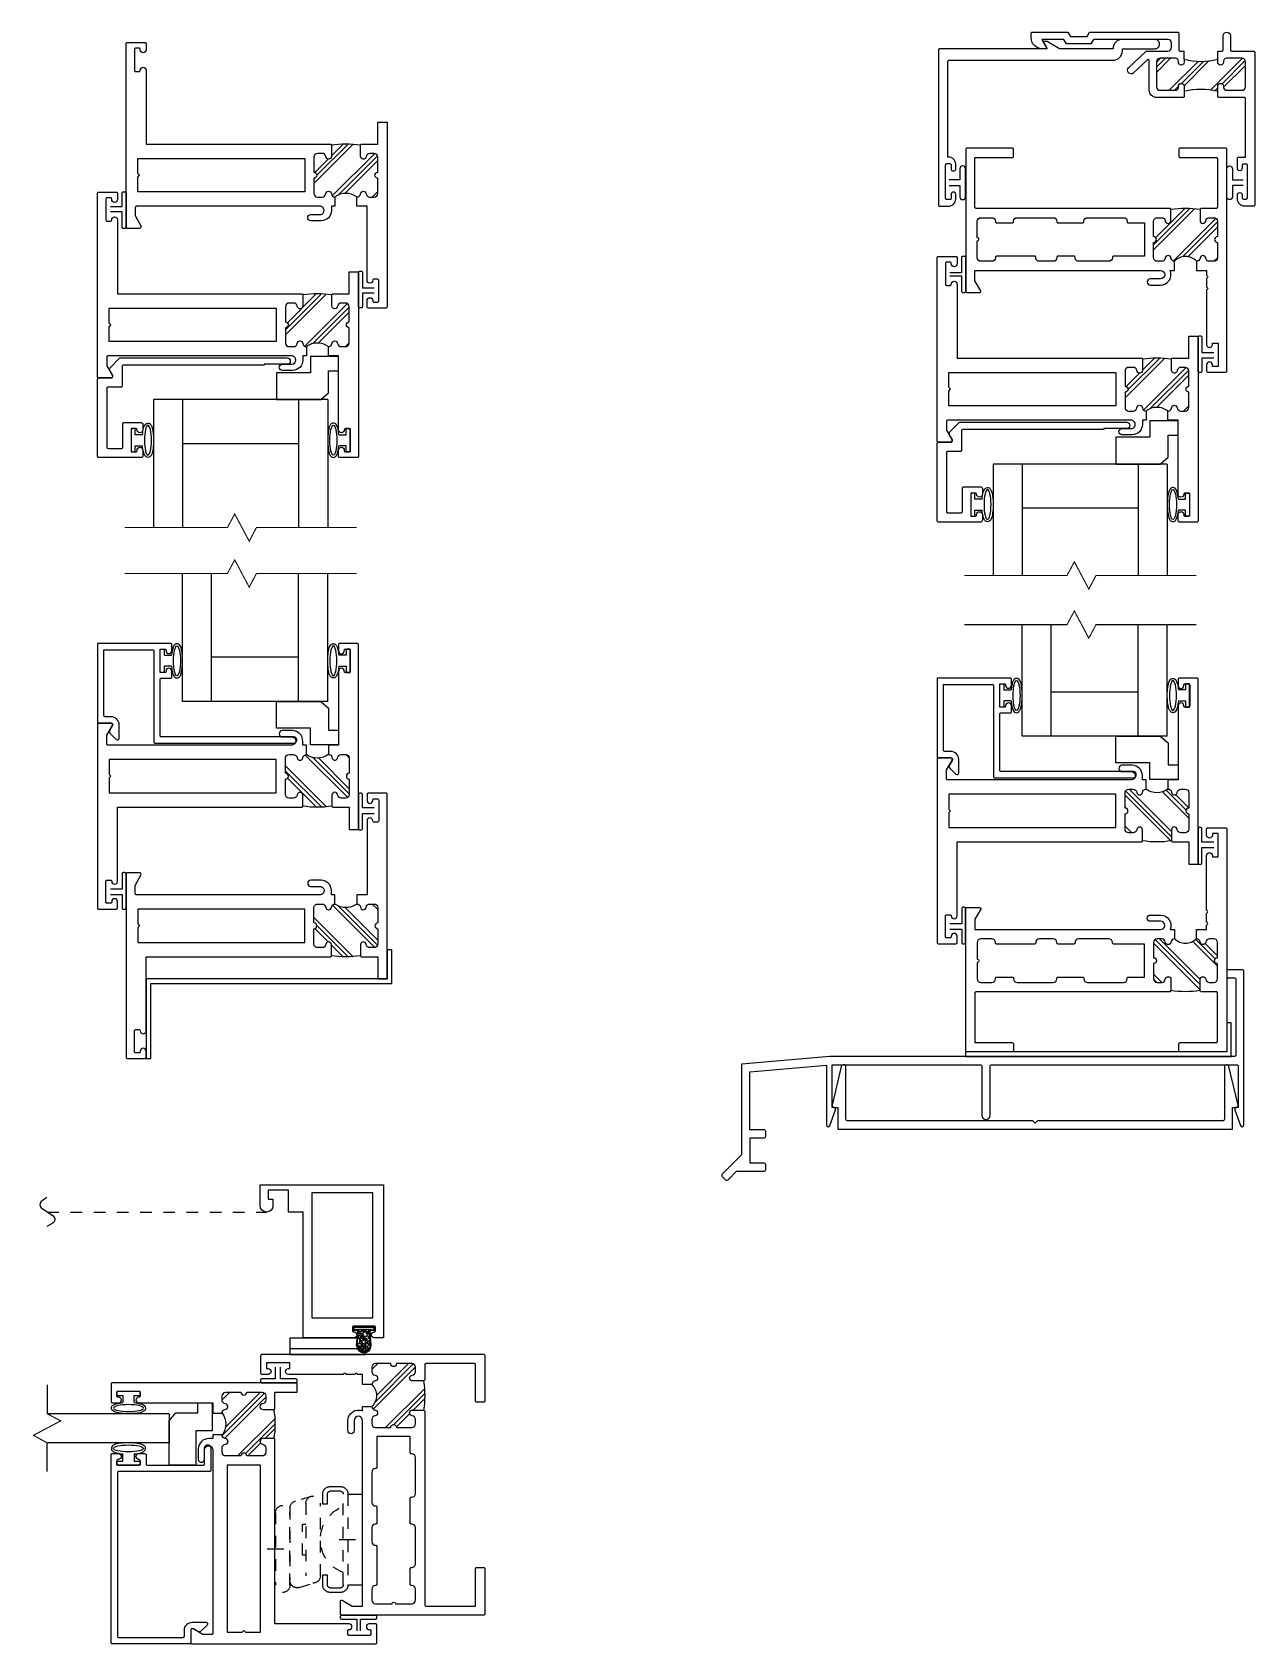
# Model space of a CAD drawing. Extents: x 0 to 55.9, y 1.3 to 38.1.
# Drawn here: x 18.74 to 29.27, y 19.21 to 33.11 of the extents above; entities that cross this region are included whole.
import ezdxf

# ---------------------------------------------------------------- set-up
doc = ezdxf.new("R2010")
doc.units = 0
doc.header["$LTSCALE"] = 0.25
doc.header["$MEASUREMENT"] = 0
doc.linetypes.add('HIDDEN', pattern=[0.375, 0.25, -0.125])
doc.layers.get('0').update_dxf_attribs({"linetype": 'CONTINUOUS'})
for name, color, linetype in [('FRAME', 1, 'CONTINUOUS'), ('GLASS', 7, 'CONTINUOUS'), ('MAGNET', 3, 'CONTINUOUS'), ('MISC', 7, 'CONTINUOUS'), ('SCREEN', 92, 'CONTINUOUS'), ('TEXT', 7, 'CONTINUOUS'), ('VENT', 5, 'CONTINUOUS'), ('YK_GLASS_STOP', 5, 'CONTINUOUS')]:
    doc.layers.add(name, color=color, linetype=linetype)

# ---------------------------------------------------------------- blocks, each defined once
blk = doc.blocks.new('05P11-Z-BAR')
h = blk.add_hatch()
h.set_pattern_fill('PLAST', angle=45, style=0)
h.set_pattern_definition([(45, (-0.3846, -1e-07), (-0.176777, 0.176777), []), (45, (-0.4067, 0.0221), (-0.176777, 0.176777), []), (45, (-0.4288, 0.0442), (-0.176777, 0.176777), [])])
h.paths.add_polyline_path([(0.006, 1.12, -0.414214), (-0.018, 1.145, -0.414214), (0.006, 1.17), (0.006, 1.302, 0.414214), (-0.025, 1.333), (-0.063, 1.333, 0.38311), (-0.094, 1.305, -0.947716), (-0.143, 1.308), (-0.143, 1.403, 0.087329), (-0.394, 1.403), (-0.394, 1.308, -1), (-0.443, 1.308, 0.352985), (-0.473, 1.333), (-0.512, 1.333, 0.414214), (-0.544, 1.302), (-0.544, 1.17, -0.414214), (-0.518, 1.145, -0.414214), (-0.544, 1.12), (-0.544, 0.988, 0.414214), (-0.512, 0.957), (-0.474, 0.957, 0.38311), (-0.443, 0.985, -0.898027), (-0.394, 0.985, 0.38311), (-0.363, 0.957, -0.325577), (-0.174, 0.957, 0.363634), (-0.143, 0.982, -0.947716), (-0.094, 0.985, 0.38311), (-0.063, 0.957), (-0.025, 0.957, 0.414214), (0.006, 0.988)])
blk.add_line((-0.087, 0.877), (-0.087, 0.877))
for points in [[(-2.164, 2.28, -0.414214), (-2.154, 2.29), (-2.001, 2.29, -0.414214), (-1.991, 2.28), (-1.991, 2.226, -1), (-2.041, 2.226), (-2.041, 2.23, 0.414214), (-2.051, 2.24), (-2.081, 2.24, 0.414214), (-2.091, 2.23), (-2.091, 2.05, 0.414214), (-2.081, 2.04), (-2.051, 2.04, 0.414214), (-2.041, 2.05), (-2.041, 2.051, -1), (-1.991, 2.051), (-1.991, 1.413), (-0.403, 1.413, -0.414214), (-0.394, 1.403), (-0.394, 1.306, -0.888834), (-0.443, 1.306, 0.377258), (-0.474, 1.333), (-0.512, 1.333, 0.414214), (-0.544, 1.302), (-0.544, 1.17, -1), (-0.544, 1.12), (-0.544, 0.988, 0.414214), (-0.512, 0.957), (-0.474, 0.957, 0.383109), (-0.443, 0.985, -0.898027), (-0.394, 0.985, 0.38311), (-0.363, 0.957), (-0.363, 0.877), (-0.394, 0.877), (-0.394, 0.842, -0.414214), (-0.483, 0.752), (-0.571, 0.752, -1), (-0.571, 0.806), (-0.486, 0.806, 0.859155), (-0.486, 0.877), (-2.074, 0.877, 0.414214), (-2.084, 0.867), (-2.084, 0.797, 0.131652), (-2.082, 0.792), (-2.035, 0.709, -0.577353), (-2.048, 0.687), (-2.154, 0.687, -0.414214), (-2.164, 0.697), (-2.164, 2.28)], [(-0.025, 0.957, 0.414214), (0.006, 0.988), (0.006, 1.12, -1), (0.006, 1.17), (0.006, 1.302, 0.414214), (-0.025, 1.333), (-0.063, 1.333, 0.38311), (-0.094, 1.305, -0.947716), (-0.143, 1.308), (-0.143, 1.403, -0.414214), (-0.133, 1.413), (0.006, 1.413), (0.006, 1.603), (0.086, 1.603), (0.086, 0.01, -0.414214), (0.077, 0), (-0.077, 0, -0.414214), (-0.087, 0.01), (-0.087, 0.064, -1), (-0.037, 0.064), (-0.037, 0.06, 0.414214), (-0.027, 0.05), (0.003, 0.05, 0.414214), (0.014, 0.06), (0.014, 0.24, 0.414214), (0.003, 0.25), (-0.027, 0.25, 0.414214), (-0.037, 0.24), (-0.037, 0.239, -1), (-0.087, 0.239), (-0.087, 0.877), (-0.174, 0.877), (-0.174, 0.957, 0.363634), (-0.143, 0.982, -0.947716), (-0.094, 0.985, 0.38311), (-0.063, 0.957), (-0.025, 0.957)]]:
    blk.add_lwpolyline(points, format="xyb")
blk.add_lwpolyline([(-2.063, 1.16), (-2.063, 1.288), (-0.623, 1.288), (-0.623, 1.002), (-2.063, 1.002), (-2.063, 1.129), (-2.048, 1.145)], close=True)
at = {"color": 7}
for centre, radius, start, end in [((-0.269, 0.638), 0.775, 80.7195, 99.2805), ((-0.269, 0.828), 0.16, 53.9319, 126.0681)]:
    blk.add_arc(centre, radius, start, end, dxfattribs=at)
blk = doc.blocks.new('05P19-BLOCK-OG')
h = blk.add_hatch()
h.set_pattern_fill('PLAST', angle=45, style=0)
h.paths.add_polyline_path([(0.006, 1.12, -1), (0.006, 1.17), (0.006, 1.302, 0.414214), (-0.025, 1.333), (-0.063, 1.333, 0.38311), (-0.094, 1.305, -0.947716), (-0.143, 1.308), (-0.143, 1.403, 0.081165), (-0.394, 1.403), (-0.394, 1.308, -0.947716), (-0.443, 1.305, 0.38311), (-0.474, 1.333), (-0.512, 1.333, 0.414214), (-0.544, 1.302), (-0.544, 1.17, -1), (-0.544, 1.12), (-0.544, 0.988, 0.414214), (-0.512, 0.957), (-0.474, 0.957, 0.38311), (-0.443, 0.985, -0.898027), (-0.394, 0.985, 0.009247), (-0.394, 0.984, 0.372543), (-0.363, 0.957, -0.436275), (-0.174, 0.957, 0.38311), (-0.143, 0.985, -0.898027), (-0.094, 0.985, 0.38311), (-0.063, 0.957), (-0.025, 0.957, 0.414214), (0.006, 0.988)])
for points in [[(-0.394, 0.984, -0.009247), (-0.394, 0.985, 0.898027), (-0.443, 0.985, -0.38311), (-0.474, 0.957), (-0.512, 0.957, -0.414214), (-0.544, 0.988), (-0.544, 1.12, 1), (-0.544, 1.17), (-0.544, 1.302, -0.414214), (-0.512, 1.333), (-0.474, 1.333, -0.38311), (-0.443, 1.305, 0.947716), (-0.394, 1.308), (-0.394, 1.403, 0.414214), (-0.404, 1.413), (-2.073, 1.413, -0.414214), (-2.084, 1.423), (-2.084, 1.852), (-1.761, 1.852, 0.414214), (-1.751, 1.862), (-1.751, 1.922, 0.414214), (-1.761, 1.932), (-2.154, 1.932, 0.414214), (-2.163, 1.922), (-2.163, 0.697, 0.414214), (-2.154, 0.687), (-2.042, 0.687, 0.57735), (-2.034, 0.702), (-2.084, 0.788), (-2.084, 0.877), (-0.483, 0.877, -1), (-0.483, 0.806), (-0.572, 0.806, 1), (-0.572, 0.752), (-0.483, 0.752, 0.536675), (-0.401, 0.877), (-0.363, 0.877), (-0.363, 0.957, -0.38311), (-0.394, 0.985)], [(-0.143, 0.984, 0.009247), (-0.143, 0.985, -0.38311), (-0.174, 0.957), (-0.174, 0.877), (-0.087, 0.877), (-0.087, 0.838, 0.317837), (-0.083, 0.833, -0.707107), (-0.083, 0.814, 0.317837), (-0.087, 0.81), (-0.087, 0.738, 0.317837), (-0.083, 0.733, -0.707107), (-0.083, 0.714, 0.317837), (-0.087, 0.71), (-0.087, 0.239, 1), (-0.037, 0.239), (-0.037, 0.25), (0.014, 0.25), (0.014, 0.05), (-0.037, 0.05), (-0.037, 0.064, 1), (-0.087, 0.064), (-0.087, 0.01, 0.414214), (-0.076, 0), (0.076, 0, 0.414214), (0.087, 0.01), (0.087, 1.922, 0.414214), (0.076, 1.932), (-0.316, 1.932, 0.414214), (-0.326, 1.922), (-0.326, 1.862, 0.414214), (-0.316, 1.852), (-0.003, 1.852, -0.414214), (0.006, 1.842), (0.006, 1.423, -0.414214), (-0.003, 1.413), (-0.134, 1.413, 0.414214), (-0.143, 1.403), (-0.143, 1.308, 0.947716), (-0.094, 1.305, -0.38311), (-0.063, 1.333), (-0.025, 1.333, -0.414214), (0.006, 1.302), (0.006, 1.17, 1), (0.006, 1.12), (0.006, 0.988, -0.414214), (-0.025, 0.957), (-0.063, 0.957, -0.38311), (-0.094, 0.985, 0.898027), (-0.143, 0.985)]]:
    blk.add_lwpolyline(points, format="xyb")
blk.add_lwpolyline([(-1.377, 0.988, -0.414214), (-1.408, 0.957), (-1.529, 0.957, -0.414214), (-1.56, 0.988), (-1.56, 0.992, 0.414214), (-1.569, 1.002), (-1.897, 1.002, 0.414214), (-1.907, 0.992), (-1.907, 0.988, -0.414214), (-1.938, 0.957), (-2.032, 0.957, -0.414214), (-2.064, 0.988), (-2.064, 1.132, 1), (-2.064, 1.162), (-2.064, 1.302, -0.414214), (-2.032, 1.333), (-1.938, 1.333, -0.414214), (-1.907, 1.302), (-1.907, 1.302), (-1.907, 1.298, 0.414214), (-1.897, 1.288), (-1.761, 1.288, 0.414214), (-1.751, 1.298), (-1.751, 1.302), (-1.751, 1.302, -0.414214), (-1.72, 1.333), (-1.408, 1.333, -0.414214), (-1.377, 1.302), (-1.377, 1.302), (-1.377, 1.298, 0.414214), (-1.367, 1.288), (-1.155, 1.288, 0.414214), (-1.145, 1.298), (-1.145, 1.302), (-1.145, 1.302, -0.414214), (-1.114, 1.333), (-0.802, 1.333, -0.414214), (-0.771, 1.302), (-0.771, 1.302), (-0.771, 1.298, 0.414214), (-0.761, 1.288), (-0.623, 1.288), (-0.623, 1.002), (-0.889, 1.002, 0.414214), (-0.898, 0.992), (-0.898, 0.988, -0.414214), (-0.93, 0.957), (-1.19, 0.957, -0.414214), (-1.221, 0.988), (-1.221, 0.992, 0.414214), (-1.23, 1.002), (-1.367, 1.002, 0.414214), (-1.377, 0.992)], format="xyb", close=True)
at = {"color": 7}
for centre, radius, start, end in [((-0.269, 0.638), 0.775, 80.7195, 99.2805), ((-0.269, 0.869), 0.129, 42.8591, 137.1409)]:
    blk.add_arc(centre, radius, start, end, dxfattribs=at)
blk = doc.blocks.new('05P10-1.5in_GLASS_STOP')
for p, q in [((-1.838, 0.25), (-1.873, 0.25)), ((-1.873, 0.25), (-1.873, 0.05)), ((-1.838, 0.197), (-1.838, 0.25)), ((-1.776, 0.197), (-1.838, 0.197)), ((-0.084, 0.197), (-0.022, 0.197)), ((-0.022, 0.197), (-0.022, 0.25)), ((-0.022, 0.25), (0.013, 0.25)), ((0.013, 0.25), (0.013, 0.05)), ((-1.873, 0.05), (-1.838, 0.05)), ((-1.838, 0.05), (-1.838, 0.102)), ((-1.838, 0.102), (-1.776, 0.102)), ((-0.022, 0.102), (-0.084, 0.102)), ((-0.022, 0.05), (-0.022, 0.102)), ((0.013, 0.05), (-0.022, 0.05))]:
    blk.add_line(p, q)
blk.add_lwpolyline([(-1.823, 0.239), (-1.823, 0.24, 0.414214), (-1.833, 0.25), (-1.858, 0.25, 0.414214), (-1.873, 0.235), (-1.873, 0.065, 0.414214), (-1.858, 0.05), (-1.833, 0.05, 0.414214), (-1.823, 0.06), (-1.823, 0.064, -0.414214), (-1.799, 0.089), (-1.798, 0.089, -0.414214), (-1.773, 0.064), (-1.773, 0.015, -0.414214), (-1.788, 0), (-2.153, 0, -0.414214), (-2.163, 0.01), (-2.163, 0.677, -0.414214), (-2.153, 0.687), (-2.047, 0.687, 0.57735), (-2.035, 0.709), (-2.057, 0.748, -0.339454), (-2.053, 0.778), (-1.974, 0.857, -0.198912), (-1.967, 0.86), (-0.529, 0.86, -0.414214), (-0.502, 0.833), (-0.502, 0.832, -0.414214), (-0.529, 0.805), (-0.727, 0.805), (-0.727, 0.798), (-1.942, 0.798, 0.414214), (-1.952, 0.788), (-1.952, 0.617, -0.414214), (-1.962, 0.607), (-2.073, 0.607, 0.414214), (-2.083, 0.597), (-2.083, 0.09, 0.414214), (-2.073, 0.08), (-1.956, 0.08, 0.414214), (-1.946, 0.09), (-1.946, 0.293, -0.414214), (-1.936, 0.303), (-1.788, 0.303, -0.414214), (-1.773, 0.288), (-1.773, 0.239, -0.414214), (-1.798, 0.214), (-1.799, 0.214, -0.414214)], format="xyb", close=True)
at = {"extrusion": (0, 0, -1)}
blk.add_ellipse((-1.729, 0.15), major_axis=(0, 0.129), ratio=0.232303, dxfattribs=at)
blk.add_ellipse((-0.131, 0.15), major_axis=(0, 0.129), ratio=0.232303)
for points in [[(-1.776, 0.197), (-1.774, 0.219), (-1.771, 0.239), (-1.762, 0.269), (-1.758, 0.28), (-1.745, 0.294), (-1.737, 0.298), (-1.729, 0.298), (-1.718, 0.298), (-1.71, 0.292), (-1.701, 0.279), (-1.697, 0.272), (-1.687, 0.244), (-1.683, 0.215), (-1.678, 0.136), (-1.682, 0.085), (-1.694, 0.034), (-1.698, 0.022), (-1.714, 0.005), (-1.728, 0), (-1.749, 0.008), (-1.754, 0.016), (-1.762, 0.032), (-1.765, 0.041), (-1.772, 0.067), (-1.774, 0.084), (-1.776, 0.102)], [(-0.084, 0.197), (-0.086, 0.219), (-0.089, 0.239), (-0.098, 0.269), (-0.102, 0.28), (-0.115, 0.294), (-0.123, 0.298), (-0.131, 0.298), (-0.142, 0.298), (-0.15, 0.292), (-0.159, 0.279), (-0.163, 0.272), (-0.173, 0.244), (-0.177, 0.215), (-0.182, 0.136), (-0.178, 0.085), (-0.166, 0.034), (-0.162, 0.022), (-0.146, 0.005), (-0.132, 0), (-0.111, 0.008), (-0.106, 0.016), (-0.098, 0.032), (-0.095, 0.041), (-0.088, 0.067), (-0.086, 0.084), (-0.084, 0.102)]]:
    blk.add_open_spline(points, degree=3, knots=[5.075676, 5.075676, 5.075676, 5.075676, 5.596595, 5.596595, 6.055763, 6.055763, 6.283185, 6.283185, 6.283185, 6.572914, 6.572914, 6.862642, 6.862642, 7.608886, 7.608886, 8.676451, 8.676451, 9.18434, 9.18434, 9.518242, 9.518242, 9.852144, 9.852144, 10.186046, 10.186046, 10.631436, 10.631436, 10.631436, 10.631436])
blk = doc.blocks.new('05P12-1.25in_GLASS_STOP')
for p, q in [((-1.588, 0.25), (-1.624, 0.25)), ((-1.624, 0.25), (-1.624, 0.05)), ((-1.588, 0.197), (-1.588, 0.25)), ((-1.526, 0.197), (-1.588, 0.197)), ((-0.084, 0.197), (-0.022, 0.197)), ((-0.022, 0.197), (-0.022, 0.25)), ((-0.022, 0.25), (0.013, 0.25)), ((0.013, 0.25), (0.013, 0.05)), ((-1.624, 0.05), (-1.588, 0.05)), ((-1.588, 0.05), (-1.588, 0.102)), ((-1.588, 0.102), (-1.526, 0.102)), ((-0.022, 0.102), (-0.084, 0.102)), ((-0.022, 0.05), (-0.022, 0.102)), ((0.013, 0.05), (-0.022, 0.05))]:
    blk.add_line(p, q)
blk.add_lwpolyline([(-1.573, 0.24, 0.414214), (-1.583, 0.25), (-1.614, 0.25, 0.414214), (-1.624, 0.24), (-1.624, 0.06, 0.414214), (-1.614, 0.05), (-1.583, 0.05, 0.414214), (-1.573, 0.06), (-1.573, 0.063, -0.414214), (-1.548, 0.088), (-1.548, 0.088, -0.414214), (-1.523, 0.063), (-1.523, 0.01, -0.414214), (-1.533, 0), (-2.163, 0), (-2.163, 0.677, -0.414214), (-2.154, 0.687), (-2.047, 0.687, 0.57735), (-2.034, 0.709), (-2.059, 0.754, -0.339454), (-2.057, 0.773), (-2.002, 0.828, -0.668179), (-1.977, 0.817), (-1.977, 0.702, -0.414214), (-2.047, 0.632), (-2.098, 0.632, 0.414214), (-2.108, 0.622), (-2.108, 0.055), (-1.688, 0.055, 0.414214), (-1.679, 0.065), (-1.679, 0.85, -0.414214), (-1.669, 0.86), (-0.474, 0.86, -0.414214), (-0.447, 0.833), (-0.447, 0.832, -0.414214), (-0.474, 0.805), (-1.614, 0.805, 0.414214), (-1.624, 0.795), (-1.624, 0.31, 0.414214), (-1.614, 0.3), (-1.533, 0.3, -0.414214), (-1.523, 0.29), (-1.523, 0.238, -0.414214), (-1.548, 0.213), (-1.548, 0.213, -0.414214), (-1.573, 0.238)], format="xyb", close=True)
at = {"extrusion": (0, 0, -1)}
blk.add_ellipse((-1.479, 0.15), major_axis=(0, 0.129), ratio=0.232303, dxfattribs=at)
blk.add_ellipse((-0.131, 0.15), major_axis=(0, 0.129), ratio=0.232303)
for points in [[(-1.526, 0.197), (-1.524, 0.219), (-1.521, 0.239), (-1.512, 0.269), (-1.508, 0.28), (-1.495, 0.294), (-1.487, 0.298), (-1.479, 0.298), (-1.468, 0.298), (-1.46, 0.292), (-1.451, 0.279), (-1.447, 0.272), (-1.437, 0.244), (-1.433, 0.215), (-1.428, 0.136), (-1.432, 0.085), (-1.444, 0.034), (-1.448, 0.022), (-1.464, 0.005), (-1.478, 0), (-1.499, 0.008), (-1.504, 0.016), (-1.512, 0.032), (-1.515, 0.041), (-1.522, 0.067), (-1.524, 0.084), (-1.526, 0.102)], [(-0.084, 0.197), (-0.086, 0.219), (-0.089, 0.239), (-0.098, 0.269), (-0.102, 0.28), (-0.115, 0.294), (-0.123, 0.298), (-0.131, 0.298), (-0.142, 0.298), (-0.15, 0.292), (-0.159, 0.279), (-0.163, 0.272), (-0.173, 0.244), (-0.177, 0.215), (-0.182, 0.136), (-0.178, 0.085), (-0.166, 0.034), (-0.162, 0.022), (-0.146, 0.005), (-0.132, 0), (-0.111, 0.008), (-0.106, 0.016), (-0.098, 0.032), (-0.095, 0.041), (-0.088, 0.067), (-0.086, 0.084), (-0.084, 0.102)]]:
    blk.add_open_spline(points, degree=3, knots=[5.075676, 5.075676, 5.075676, 5.075676, 5.596595, 5.596595, 6.055763, 6.055763, 6.283185, 6.283185, 6.283185, 6.572914, 6.572914, 6.862642, 6.862642, 7.608886, 7.608886, 8.676451, 8.676451, 9.18434, 9.18434, 9.518242, 9.518242, 9.852144, 9.852144, 10.186046, 10.186046, 10.631436, 10.631436, 10.631436, 10.631436])
blk = doc.blocks.new('05P05-.25in_GLASS_STOP')
for p, q in [((-0.588, 0.25), (-0.623, 0.25)), ((-0.623, 0.25), (-0.623, 0.05)), ((-0.588, 0.198), (-0.588, 0.25)), ((-0.526, 0.198), (-0.588, 0.198)), ((-0.084, 0.198), (-0.022, 0.198)), ((-0.022, 0.198), (-0.022, 0.25)), ((-0.022, 0.25), (0.013, 0.25)), ((0.013, 0.25), (0.013, 0.05)), ((-0.623, 0.05), (-0.588, 0.05)), ((-0.588, 0.05), (-0.588, 0.103)), ((-0.588, 0.103), (-0.526, 0.103)), ((-0.022, 0.103), (-0.084, 0.103)), ((-0.022, 0.05), (-0.022, 0.103)), ((0.013, 0.05), (-0.022, 0.05))]:
    blk.add_line(p, q)
blk.add_lwpolyline([(-2.048, 0.632, 0.414214), (-1.978, 0.702), (-1.978, 0.817, 0.668179), (-2.003, 0.828), (-2.053, 0.778, 0.339454), (-2.057, 0.748), (-2.035, 0.71, -0.57735), (-2.048, 0.687), (-2.153, 0.687, 0.414214), (-2.163, 0.677), (-2.163, 0.01, 0.414214), (-2.153, 0), (-0.533, 0, 0.414214), (-0.523, 0.01), (-0.523, 0.064, 0.414214), (-0.548, 0.089), (-0.549, 0.089, 0.414214), (-0.573, 0.064), (-0.573, 0.06, -0.414214), (-0.583, 0.05), (-0.608, 0.05, -0.414214), (-0.623, 0.065), (-0.623, 0.235, -0.414214), (-0.608, 0.25), (-0.583, 0.25, -0.414214), (-0.573, 0.24), (-0.573, 0.239, 0.414214), (-0.549, 0.214), (-0.548, 0.214, 0.414214), (-0.523, 0.239), (-0.523, 0.288, 0.414214), (-0.538, 0.303), (-0.613, 0.303, -0.414214), (-0.623, 0.313), (-0.623, 0.795, -0.414214), (-0.613, 0.805), (-0.474, 0.805, 0.414214), (-0.447, 0.832), (-0.447, 0.833, 0.414214), (-0.474, 0.86), (-0.668, 0.86, 0.414214), (-0.678, 0.85), (-0.678, 0.065, -0.414214), (-0.688, 0.055), (-2.098, 0.055, -0.414214), (-2.108, 0.065), (-2.108, 0.622, -0.414214), (-2.098, 0.632)], format="xyb", close=True)
at = {"extrusion": (0, 0, -1)}
blk.add_ellipse((-0.479, 0.15), major_axis=(0, 0.129), ratio=0.232303, dxfattribs=at)
blk.add_ellipse((-0.131, 0.15), major_axis=(0, 0.129), ratio=0.232303)
for points in [[(-0.526, 0.198), (-0.524, 0.219), (-0.521, 0.239), (-0.512, 0.269), (-0.508, 0.28), (-0.495, 0.294), (-0.487, 0.298), (-0.479, 0.298), (-0.468, 0.298), (-0.46, 0.292), (-0.451, 0.279), (-0.447, 0.272), (-0.437, 0.244), (-0.433, 0.215), (-0.428, 0.136), (-0.432, 0.085), (-0.444, 0.034), (-0.448, 0.022), (-0.464, 0.005), (-0.478, 0), (-0.499, 0.008), (-0.504, 0.016), (-0.512, 0.032), (-0.515, 0.041), (-0.522, 0.067), (-0.524, 0.084), (-0.526, 0.103)], [(-0.084, 0.198), (-0.086, 0.219), (-0.089, 0.239), (-0.098, 0.269), (-0.102, 0.28), (-0.115, 0.294), (-0.123, 0.298), (-0.131, 0.298), (-0.142, 0.298), (-0.15, 0.292), (-0.159, 0.279), (-0.163, 0.272), (-0.173, 0.244), (-0.177, 0.215), (-0.182, 0.136), (-0.178, 0.085), (-0.166, 0.034), (-0.162, 0.022), (-0.146, 0.005), (-0.132, 0), (-0.111, 0.008), (-0.106, 0.016), (-0.098, 0.032), (-0.095, 0.041), (-0.088, 0.067), (-0.086, 0.084), (-0.084, 0.103)]]:
    blk.add_open_spline(points, degree=3, knots=[5.075676, 5.075676, 5.075676, 5.075676, 5.596595, 5.596595, 6.055763, 6.055763, 6.283185, 6.283185, 6.283185, 6.572914, 6.572914, 6.862642, 6.862642, 7.608886, 7.608886, 8.676451, 8.676451, 9.18434, 9.18434, 9.518242, 9.518242, 9.852144, 9.852144, 10.186046, 10.186046, 10.631436, 10.631436, 10.631436, 10.631436])
blk = doc.blocks.new('4-BAR_HINGE')
at = {"linetype": 'HIDDEN', "ltscale": 0.75}
for p, q in [((0.401, -1.054), (0.313, -1.054)), ((0.313, -1.094), (0.401, -1.094)), ((0.248, -1.119), (0.248, -1.901)), ((0.288, -1.901), (0.288, -1.119)), ((0.426, -1.119), (0.426, -1.204)), ((0.426, -1.204), (0.466, -1.204)), ((0.466, -1.204), (0.466, -1.119)), ((0.486, -1.823), (0.486, -1.198)), ((0.556, -1.136), (0.701, -1.178)), ((0.611, -1.198), (0.611, -1.823)), ((0.748, -1.239), (0.748, -1.864)), ((0.641, -1.377), (0.611, -1.377)), ((0.641, -1.644), (0.641, -1.377)), ((0.748, -1.904), (0.748, -1.279)), ((0.873, -1.279), (0.873, -1.904)), ((0.611, -1.644), (0.641, -1.644)), ((0.401, -1.926), (0.313, -1.926)), ((0.466, -1.816), (0.426, -1.816)), ((0.426, -1.816), (0.426, -1.901)), ((0.466, -1.901), (0.466, -1.816)), ((0.67, -1.924), (0.526, -1.881)), ((0.313, -1.966), (0.401, -1.966))]:
    blk.add_line(p, q, dxfattribs=at)
for p, q in [((0.248, -1.119), (0.123, -1.119)), ((0.248, -1.901), (0.123, -1.901))]:
    blk.add_line(p, q)
at = {"linetype": 'Continuous'}
for p, q in [((0.324, -1.51), (0.183, -1.51)), ((0.943, -1.591), (0.802, -1.591))]:
    blk.add_line(p, q, dxfattribs=at)
at = {"linetype": 'HIDDEN', "ltscale": 0.75}
for centre, radius, start, end in [((0.313, -1.119), 0.065, 90, 180), ((0.313, -1.119), 0.025, 90, 180), ((0.401, -1.119), 0.065, 360, 90), ((0.401, -1.119), 0.025, 0, 90), ((0.181, -1.51), 0.305, 290.4553, 69.5447), ((0.548, -1.198), 0.0625, 0, 180), ((0.686, -1.239), 0.062, 0, 75.7192), ((0.81, -1.279), 0.0625, 0, 180), ((0.313, -1.901), 0.065, 180, 270), ((0.313, -1.901), 0.025, 180, 270), ((0.401, -1.901), 0.065, 270, 0), ((0.401, -1.901), 0.025, 270, 0), ((0.548, -1.823), 0.0625, 180, 0), ((0.686, -1.864), 0.062, 255.5579, 0), ((0.81, -1.904), 0.0625, 180, 0)]:
    blk.add_arc(centre, radius, start, end, dxfattribs=at)
blk = doc.blocks.new('05P92_04P91-COMP_CHANNEL')
h = blk.add_hatch()
h.set_pattern_fill('PLAST', angle=45, style=0)
h.set_pattern_definition([(45, (0.28, 1.432), (-0.176777, 0.176777), []), (45, (0.2579, 1.4541), (-0.176777, 0.176777), []), (45, (0.2358, 1.4762), (-0.176777, 0.176777), [])])
h.paths.add_polyline_path([(0.248, 2.677, 0.414214), (0.217, 2.708), (0.084, 2.708, 0.414214), (0.059, 2.683), (0.059, 2.673, -0.414214), (0.034, 2.648, -0.414214), (0.009, 2.673), (0.009, 2.698, -0.12234), (-0.28, 2.698), (-0.28, 2.673, -0.414214), (-0.305, 2.648, -0.414214), (-0.33, 2.673), (-0.33, 2.683, 0.414214), (-0.355, 2.708), (-0.488, 2.708, 0.414214), (-0.519, 2.677), (-0.519, 2.462, 0.414214), (-0.488, 2.431), (-0.355, 2.431, 0.414214), (-0.33, 2.456), (-0.33, 2.466, -0.414214), (-0.305, 2.491), (-0.305, 2.491, -0.414214), (-0.28, 2.466), (-0.28, 2.422, -0.116396), (0.009, 2.422), (0.009, 2.466, -0.414214), (0.034, 2.491, -0.414214), (0.059, 2.466), (0.059, 2.456, 0.414214), (0.084, 2.431), (0.217, 2.431, 0.414214), (0.248, 2.462)])
for p, q in [((-0.28, 2.698), (-0.28, 2.77)), ((0.009, 2.698), (0.009, 2.77))]:
    blk.add_line(p, q)
for points in [[(-0.28, 2.698), (-0.28, 2.673, -0.414214), (-0.305, 2.648, -0.414214), (-0.33, 2.673), (-0.33, 2.683, 0.414214), (-0.355, 2.708), (-0.488, 2.708, 0.414214), (-0.519, 2.677), (-0.519, 2.462, 0.414214), (-0.488, 2.431), (-0.355, 2.431, 0.414214), (-0.33, 2.456), (-0.33, 2.466, -0.414214), (-0.305, 2.491), (-0.305, 2.491, -0.414214), (-0.28, 2.466), (-0.28, 2.379, -0.414214), (-0.29, 2.369), (-0.519, 2.369, -0.414214), (-0.581, 2.431), (-0.581, 2.618), (-0.581, 2.678), (-0.581, 2.687, 0.658905), (-0.597, 2.694), (-0.716, 2.581, -1), (-0.759, 2.626), (-0.61, 2.767, -0.192227), (-0.604, 2.77), (-0.42, 2.77, 0.414214), (-0.389, 2.801), (-0.389, 2.839, 0.414214), (-0.42, 2.87), (-1.063, 2.87), (-1.085, 2.832), (-1.295, 2.832), (-1.317, 2.87), (-1.507, 2.87), (-1.47, 2.805, -0.57735), (-1.479, 2.79), (-1.505, 2.79, -0.414214), (-1.599, 2.884), (-1.599, 2.922, -0.414214), (-1.589, 2.932), (-1.282, 2.932), (-1.26, 2.894), (-1.116, 2.894), (-1.095, 2.932), (-0.337, 2.932, -0.414214), (-0.327, 2.922), (-0.327, 2.78, 0.414214), (-0.317, 2.77), (-0.28, 2.77)], [(0.009, 2.77), (0.046, 2.77, 0.414214), (0.056, 2.78), (0.056, 2.902, -0.414214), (0.086, 2.932), (0.087, 2.932, -0.414214), (0.118, 2.901), (0.118, 2.78, 0.414214), (0.128, 2.77), (0.318, 2.77, -0.414214), (0.328, 2.76), (0.328, 1.442, -0.414214), (0.318, 1.432), (0.241, 1.432, -0.414214), (0.179, 1.494), (0.179, 1.531, -0.414214), (0.198, 1.55), (0.199, 1.55, -0.414214), (0.219, 1.53), (0.219, 1.504, 0.414214), (0.229, 1.494), (0.256, 1.494, 0.414214), (0.266, 1.504), (0.266, 1.784, 0.414214), (0.256, 1.794), (0.229, 1.794, 0.414214), (0.219, 1.784), (0.219, 1.758, -0.414214), (0.199, 1.738), (0.198, 1.738, -0.414214), (0.179, 1.757), (0.179, 1.846, -0.414214), (0.189, 1.856), (0.248, 1.856), (0.248, 2.359, 0.414214), (0.238, 2.369), (0.019, 2.369, -0.414214), (0.009, 2.379), (0.009, 2.466, -0.414214), (0.034, 2.491, -0.414214), (0.059, 2.466), (0.059, 2.456, 0.414214), (0.084, 2.431), (0.217, 2.431, 0.414214), (0.248, 2.462), (0.248, 2.677, 0.414214), (0.217, 2.708), (0.084, 2.708, 0.414214), (0.059, 2.683), (0.059, 2.673, -0.414214), (0.034, 2.648, -0.414214), (0.009, 2.673), (0.009, 2.698, 0)]]:
    blk.add_lwpolyline(points, format="xyb")
blk.add_lwpolyline([(-0.813, 2.79), (-0.531, 2.79, 0.414214), (-0.492, 2.829), (-0.492, 2.83, 0.414214), (-0.532, 2.87), (-0.813, 2.87, 0.414214), (-0.893, 2.79), (-1.354, 2.79), (-1.461, 2.852), (-1.497, 2.852), (-1.461, 2.79), (-2.388, 2.79, 0.414214), (-2.398, 2.78), (-2.398, 1.442, 0.414214), (-2.388, 1.432), (-2.311, 1.432, 0.414214), (-2.249, 1.494), (-2.249, 1.534, 0.414214), (-2.269, 1.554), (-2.27, 1.554, 0.414214), (-2.289, 1.535), (-2.289, 1.499, -0.414214), (-2.299, 1.489), (-2.326, 1.489, -0.414214), (-2.336, 1.499), (-2.336, 1.789, -0.414214), (-2.326, 1.799), (-2.299, 1.799, -0.414214), (-2.289, 1.789), (-2.289, 1.753, 0.414214), (-2.27, 1.734), (-2.269, 1.734, 0.414214), (-2.249, 1.754), (-2.249, 1.794, 0.414214), (-2.311, 1.856), (-2.318, 1.856), (-2.318, 2.68, -0.414214), (-2.308, 2.69), (-0.893, 2.69, 0.414214), (-0.813, 2.77)], format="xyb", close=True)
at = {"color": 7}
for centre, radius, start, end in [((-0.135, 3.28), 0.599, 256.0502, 283.9498), ((-0.135, 1.81), 0.629, 76.7218, 103.2782)]:
    blk.add_arc(centre, radius, start, end, dxfattribs=at)
blk = doc.blocks.new('02P12_02P13-SILL_SHOE')
for points in [[(0.204, -2.567, 0.84472), (0.235, -2.561), (0.235, -1.238, 0.414214), (0.22, -1.223), (0.102, -1.223, 0.414214), (0.087, -1.238), (0.087, -1.278, 0.414214), (0.102, -1.293), (0.15, -1.293, -0.414214), (0.165, -1.308), (0.165, -1.957, -0.414214), (0.15, -1.972), (-3.335, -1.972), (-4.094, -2.038), (-4.094, -2.818), (-4.261, -2.985, 0.414214), (-4.261, -3.006), (-4.232, -3.034, 0.414214), (-4.211, -3.034), (-4.138, -2.961), (-3.902, -2.961, 0.414214), (-3.887, -2.946), (-3.887, -2.946), (-3.887, -2.906, 0.414214), (-3.902, -2.891), (-4.021, -2.891), (-4.021, -2.674), (-3.902, -2.674, 0.414214), (-3.887, -2.659), (-3.887, -2.619), (-3.887, -2.619, 0.414214), (-3.902, -2.604), (-4.024, -2.604), (-4.024, -2.103), (-3.364, -2.045), (-3.364, -2.561, 0.84472), (-3.333, -2.567), (-3.285, -2.43, 0.516394), (-3.3, -2.41), (-3.315, -2.41), (-3.315, -2.042), (-2.038, -2.042, -0.414214), (-2.023, -2.057), (-2.023, -2.48, 1), (-1.953, -2.48), (-1.953, -2.057, -0.414214), (-1.938, -2.042), (0.17, -2.042, -0.414214), (0.185, -2.057), (0.185, -2.41), (0.17, -2.41, 0.516394), (0.156, -2.43)], [(-3.195, -2.512), (-3.195, -2.063, 0.876976), (-3.236, -2.057), (-3.314, -2.391, 0.493145), (-3.3, -2.41), (-3.265, -2.41), (-3.265, -2.597), (0.136, -2.597), (0.136, -2.41), (0.171, -2.41, 0.493145), (0.185, -2.391), (0.106, -2.057, 0.876976), (0.066, -2.063), (0.066, -2.512, -0.414214), (0.051, -2.527), (-1.544, -2.527), (-1.564, -2.547), (-1.584, -2.527), (-3.18, -2.527, -0.414214)]]:
    blk.add_lwpolyline(points, format="xyb", close=True)
blk = doc.blocks.new('Screen Break Line')
at = {"layer": 'SCREEN'}
blk.add_lwpolyline([(0.127, -0.003), (0.097, -0.046, -0.530591), (0.03, -0.046), (-0.03, 0.046, 0.567229), (-0.099, 0.043), (-0.123, -0.003)], format="xyb", dxfattribs=at)
blk = doc.blocks.new('A$C3E2104E7')
at = {"layer": 'SCREEN'}
blk.add_lwpolyline([(0.025, 0.103), (0.025, 0.103, -0.414214), (0.05, 0.078), (0.05, 0.077, 0.414214), (0.06, 0.067), (0.09, 0.067, 0.414214), (0.1, 0.077), (0.1, 0.257, 0.414214), (0.09, 0.267), (0.06, 0.267, 0.414214), (0.05, 0.257), (0.05, 0.253, -0.414214), (0.025, 0.228), (0.025, 0.228, -0.414214), (0, 0.253), (0, 0.69), (1.083, 0.69), (1.083, 0.817), (1.273, 0.817), (1.273, 0.992), (1.193, 0.992), (1.193, 0.952), (1.138, 0.952, -1), (1.138, 1.062), (1.318, 1.062), (1.318, 0), (0, 0), (0, 0.078, -0.414214)], format="xyb", close=True, dxfattribs=at)
blk.add_lwpolyline([(1.248, 0.09), (1.248, 0.617), (0.17, 0.617), (0.17, 0.09)], close=True, dxfattribs=at)
blk = doc.blocks.new('A$C4B057A47')
at = {"layer": 'MAGNET'}
for p, q in [((0, 0.144), (0, 0)), ((0, 0.144), (0.65, 0.144)), ((0.65, 0.144), (0.65, 0)), ((0, 0.05), (0.65, 0.05)), ((0, 0), (0.65, 0))]:
    blk.add_line(p, q, dxfattribs=at)
blk = doc.blocks.new('*U201')
h = blk.add_hatch(color=7)
h.dxf.hatch_style = 1
h.paths.add_polyline_path([(-0.062, 0.162), (-0.052, 0.04, -0.439382), (-0.059, 0.032), (-0.087, 0.032, 0.414214), (-0.094, 0.025), (-0.094, 0.007, 0.414214), (-0.087, 0), (-0.04, 0), (-0.034, -0.006), (0.036, -0.006), (0.036, 0), (-0.034, 0), (-0.04, 0.006), (-0.085, 0.006, -0.414214), (-0.088, 0.009), (-0.088, 0.022, -0.414214), (-0.085, 0.026), (-0.059, 0.026, 0.439382), (-0.046, 0.04), (-0.056, 0.162, -1.000618), (0.058, 0.161), (0.058, 0.153), (0.047, 0.039, 0.414459), (0.06, 0.026), (0.086, 0.026, -0.414214), (0.09, 0.022), (0.09, 0.009, -0.414214), (0.086, 0.006), (-0.034, 0.006), (-0.034, 0), (0.089, 0, 0.414214), (0.096, 0.007), (0.096, 0.025, 0.414214), (0.089, 0.032), (0.06, 0.032, -0.414214), (0.053, 0.039), (0.064, 0.162, 1.000093)])
h = blk.add_hatch()
h.set_pattern_fill('GRAVEL', scale=0.0625)
h.set_pattern_definition([(228.0128, (-0.0139906, 0.0885), (-0.5, -0.5625), [0.0084085, -0.832443]), (184.9697, (-0.0196156, 0.08225), (0.75, 0.0625), [0.0144292, -1.4284953]), (132.5104, (-0.0339906, 0.081), (0.625, -0.6875), [0.0101742, -1.007252]), (267.2737, (-0.0583656, 0.065375), (0.0625, 1.25), [0.01314, -1.3008474]), (292.8337, (-0.0589906, 0.05225), (-0.3125, 0.75), [0.0128847, -1.2755858]), (357.2737, (-0.0539906, 0.040375), (-1.25, 0.0625), [0.01314, -1.3008474]), (37.6942, (-0.0408656, 0.03975), (-0.8125, -0.625), [0.0173768, -1.720303]), (72.2553, (-0.0271156, 0.050375), (0.4375, 1.375), [0.0164055, -1.624145]), (121.4296, (-0.0221156, 0.066), (-0.5, 0.8125), [0.0131844, -1.3052546]), (175.2364, (-0.0289906, 0.07725), (0.6875, -0.0625), [0.015052, -0.7375477]), (222.3974, (-0.0439906, 0.0785), (-0.75, -0.6875), [0.0194655, -1.927086]), (138.814, (0.0035094, 0.06475), (-0.4375, 0.375), [0.006644, -0.6577403]), (171.4692, (-0.0014906, 0.069125), (0.8125, -0.125), [0.0126398, -1.2513445]), (225, (-0.01399, 0.071), (-7e-18, -0.0625), [0.008839, -0.07955]), (203.1986, (-0.0183656, 0.0785), (0.3125, 0.125), [0.00476, -0.471226]), (291.8014, (-0.02274, 0.076625), (-0.0625, 0.1875), [0.0067314, -0.329841]), (30.964, (-0.020241, 0.070375), (0.1875, 0.125), [0.010933, -0.3535014]), (161.565, (-0.010866, 0.076), (0.125, -0.0625), [0.007906, -0.189737]), (16.3895, (-0.0589906, 0.076625), (0.625, 0.1875), [0.011075, -1.0964278]), (70.3462, (-0.0483656, 0.07975), (-0.25, -0.6875), [0.0092913, -0.919838]), (293.1986, (-0.0108656, 0.0885), (-0.125, 0.3125), [0.00952, -0.466466]), (343.6105, (-0.0071156, 0.07975), (-0.625, 0.1875), [0.011075, -1.0964278]), (339.444, (-0.0589906, 0.037875), (-0.3125, 0.125), [0.01068, -0.52332]), (294.7751, (-0.0489906, 0.034125), (-0.3125, 0.6875), [0.0089486, -0.8859152]), (66.8014, (-0.0102406, 0.026), (0.125, 0.3125), [0.0095197, -0.466466]), (17.354, (-0.0064906, 0.03475), (-0.8125, -0.25), [0.010477, -1.037214]), (69.444, (-0.0408656, 0.026), (-0.125, -0.3125), [0.00534, -0.52866]), (101.31, (-0.01399, 0.026), (-0.0625, 0.25), [0.003187, -0.315502]), (165.964, (-0.014616, 0.029125), (0.1875, -0.0625), [0.012885, -0.244809]), (186.009, (-0.0271156, 0.03225), (0.625, 0.0625), [0.0119406, -1.1821202]), (303.69, (-0.02024, 0.06475), (-0.0625, 0.125), [0.009014, -0.216333]), (353.1572, (-0.0152406, 0.05725), (1.0625, -0.125), [0.0157371, -1.5579727]), (60.9454, (0.0003844, 0.055375), (-0.25, -0.4375), [0.0064347, -0.637042]), (90, (0.00351, 0.061), (-0.0625, 0.0625), [0.00375, -0.05875]), (120.2564, (-0.0283656, 0.034125), (0.25, -0.4375), [0.0086827, -0.859595]), (48.0128, (-0.0327406, 0.041625), (0.5, 0.5625), [0.016817, -0.8240345]), (0, (-0.02149, 0.054125), (0.0625, 0.0625), [0.01625, -0.04625]), (325.3048, (-0.0052406, 0.054125), (0.625, -0.4375), [0.009882, -0.9783296]), (254.0546, (0.0028844, 0.0485), (-0.0625, -0.25), [0.0091, -0.445907]), (207.646, (0.0003844, 0.03975), (-1.1875, -0.625), [0.0148166, -1.4668421]), (175.4261, (-0.0127406, 0.032875), (-0.8125, 0.0625), [0.015675, -1.551817])])
h.paths.add_polyline_path([(-0.046, 0.04, -0.439382), (-0.059, 0.026), (0.06, 0.026, -0.414459), (0.047, 0.039), (0.058, 0.153), (0.058, 0.162, 1.088328), (-0.056, 0.151)])
h = blk.add_hatch(color=7)
h.dxf.hatch_style = 1
h.paths.add_polyline_path([(0.086, 0.006, 0.414214), (0.09, 0.009), (0.09, 0.022, 0.414214), (0.086, 0.026), (-0.059, 0.026), (-0.085, 0.026, 0.414214), (-0.088, 0.022), (-0.088, 0.009, 0.414214), (-0.085, 0.006), (-0.04, 0.006), (-0.034, 0), (-0.034, 0.006)])
for p, q in [((-0.062, 0.162), (-0.052, 0.039)), ((-0.056, 0.162), (-0.046, 0.04)), ((0.058, 0.153), (0.047, 0.039)), ((0.064, 0.162), (0.053, 0.039)), ((0.058, 0.161), (0.058, 0.153)), ((-0.094, 0.007), (-0.094, 0.025)), ((-0.088, 0.022), (-0.088, 0.009)), ((-0.087, 0.032), (-0.059, 0.032)), ((-0.087, 0), (-0.04, 0)), ((-0.059, 0.026), (-0.085, 0.026)), ((-0.085, 0.006), (-0.04, 0.006)), ((-0.059, 0.026), (0.086, 0.026)), ((-0.034, 0), (-0.04, 0.006)), ((-0.034, -0.006), (-0.04, 0)), ((-0.034, 0.006), (0.086, 0.006)), ((-0.034, 0), (-0.034, 0.006)), ((-0.034, 0), (0.089, 0)), ((0.036, -0.006), (0.036, 0)), ((0.06, 0.032), (0.089, 0.032)), ((0.09, 0.009), (0.09, 0.022)), ((0.096, 0.025), (0.096, 0.007)), ((0.036, -0.006), (-0.034, -0.006))]:
    blk.add_line(p, q)
for centre, radius, start, end in [((0.001, 0.162), 0.063, 0, 180), ((0.001, 0.161), 0.057, 359.3779, 179.3779), ((-0.087, 0.025), 0.007, 90, 180), ((-0.087, 0.007), 0.007, 180, 270), ((-0.085, 0.022), 0.0035, 90, 180), ((-0.085, 0.009), 0.0035, 180, 270), ((-0.059, 0.039), 0.013, 270, 4.8793), ((-0.059, 0.039), 0.007, 270, 4.8793), ((0.06, 0.039), 0.013, 180, 270), ((0.06, 0.039), 0.007, 180, 270.0001), ((0.086, 0.009), 0.0035, 270, 0), ((0.089, 0.007), 0.007, 270, 0)]:
    blk.add_arc(centre, radius, start, end)
at = {"extrusion": (0, 0, -1)}
for centre, radius in [((-0.086, 0.022), 0.0035), ((-0.089, 0.025), 0.007)]:
    blk.add_arc(centre, radius, 90, 180, dxfattribs=at)

msp = doc.modelspace()

# ---------------------------------------------------------------- linework, layer by layer
at = {"layer": 'GLASS', "color": 7, "linetype": 'Continuous'}
for p, q in [((19.783, 29.938), (19.783, 28.835)), ((20.033, 29.938), (20.033, 28.835)), ((21.033, 29.938), (21.033, 28.835)), ((21.283, 29.938), (21.283, 28.835)), ((27.019, 29.383), (27.019, 28.422)), ((27.269, 29.383), (27.269, 28.422)), ((28.269, 29.383), (28.269, 28.422)), ((28.519, 29.383), (28.519, 28.422)), ((20.033, 27.336), (20.033, 28.439)), ((20.283, 27.336), (20.283, 28.439)), ((21.033, 27.336), (21.033, 28.439)), ((21.283, 27.336), (21.283, 28.439)), ((27.269, 27.037), (27.269, 27.998)), ((27.519, 27.037), (27.519, 27.998)), ((28.269, 27.037), (28.269, 27.998)), ((28.519, 27.037), (28.519, 27.998)), ((19.916, 21.194), (18.867, 21.194)), ((19.916, 20.944), (18.87, 20.944))]:
    msp.add_line(p, q, dxfattribs=at)
at = {"layer": 'GLASS'}
for p, q in [((21.283, 29.938), (19.783, 29.938)), ((28.519, 29.383), (27.019, 29.383)), ((21.283, 27.336), (20.033, 27.336)), ((28.519, 27.037), (27.269, 27.037)), ((19.916, 21.194), (19.916, 20.944))]:
    msp.add_line(p, q, dxfattribs=at)
at = {"layer": 'GLASS', "linetype": 'Continuous'}
for p, q in [((21.033, 29.557), (20.033, 29.557)), ((28.269, 29.003), (27.269, 29.003)), ((21.033, 27.717), (20.283, 27.717)), ((28.269, 27.417), (27.519, 27.417))]:
    msp.add_line(p, q, dxfattribs=at)
at = {"layer": 'GLASS', "const_width": 0.0094}
for points in [[(19.533, 28.835), (20.419, 28.835), (20.482, 28.952), (20.607, 28.717), (20.669, 28.835), (21.533, 28.835)], [(19.533, 28.439), (20.419, 28.439), (20.482, 28.556), (20.607, 28.321), (20.669, 28.439), (21.533, 28.439)], [(26.769, 28.422), (27.655, 28.422), (27.718, 28.54), (27.843, 28.305), (27.905, 28.422), (28.769, 28.422)], [(26.769, 27.998), (27.655, 27.998), (27.718, 28.116), (27.843, 27.881), (27.905, 27.998), (28.769, 27.998)]]:
    msp.add_lwpolyline(points, dxfattribs=at)
at = {"layer": 'MISC', "linetype": 'Continuous'}
for points in [[(26.638, 31.784), (26.731, 31.784), (26.731, 31.688, 1), (26.781, 31.688), (26.781, 31.928, 1), (26.731, 31.928), (26.731, 31.833), (26.638, 31.833)], [(29.174, 31.784), (29.081, 31.784), (29.081, 31.688, -1), (29.031, 31.688), (29.031, 31.928, -1), (29.081, 31.928), (29.081, 31.833), (29.174, 31.833)], [(19.41, 31.604), (19.512, 31.604), (19.512, 31.72, -0.414214), (19.522, 31.73), (19.535, 31.73, -0.414214), (19.545, 31.72), (19.545, 31.424, -0.414214), (19.535, 31.414)], [(19.535, 31.414), (19.522, 31.414, -0.414214), (19.512, 31.424), (19.512, 31.557), (19.41, 31.557)], [(26.646, 31.035), (26.748, 31.035), (26.748, 31.166, -0.414214), (26.758, 31.176), (26.771, 31.176, -0.414214), (26.781, 31.166), (26.781, 30.87, -0.414214), (26.771, 30.86)], [(21.684, 30.856), (21.582, 30.856), (21.582, 30.74, -0.414214), (21.572, 30.73), (21.56, 30.73, -0.414214), (21.55, 30.74), (21.55, 31.036, -0.414214), (21.56, 31.046)], [(21.56, 31.046), (21.572, 31.046, -0.414214), (21.582, 31.036), (21.582, 30.903), (21.684, 30.903)], [(26.771, 30.86), (26.758, 30.86, -0.414214), (26.748, 30.87), (26.748, 31.002), (26.646, 31.002)], [(28.92, 30.297), (28.818, 30.297), (28.818, 30.181, -0.414214), (28.808, 30.171), (28.796, 30.171, -0.414214), (28.786, 30.181), (28.786, 30.477, -0.414214), (28.796, 30.487)], [(28.796, 30.487), (28.808, 30.487, -0.414214), (28.818, 30.477), (28.818, 30.344), (28.92, 30.344)], [(21.684, 26.418), (21.582, 26.418), (21.582, 26.534, 0.414214), (21.572, 26.544), (21.56, 26.544, 0.414214), (21.55, 26.534), (21.55, 26.238, 0.414214), (21.56, 26.228)], [(21.56, 26.228), (21.572, 26.228, 0.414214), (21.582, 26.238), (21.582, 26.371), (21.684, 26.371)], [(28.92, 26.123), (28.818, 26.123), (28.818, 26.239, 0.414214), (28.808, 26.249), (28.796, 26.249, 0.414214), (28.786, 26.239), (28.786, 25.943, 0.414214), (28.796, 25.933)], [(28.796, 25.933), (28.808, 25.933, 0.414214), (28.818, 25.943), (28.818, 26.076), (28.92, 26.076)], [(19.41, 25.67), (19.512, 25.67), (19.512, 25.554, 0.414214), (19.522, 25.544), (19.535, 25.544, 0.414214), (19.545, 25.554), (19.545, 25.85, 0.414214), (19.535, 25.86)], [(19.535, 25.86), (19.522, 25.86, 0.414214), (19.512, 25.85), (19.512, 25.717), (19.41, 25.717)], [(26.646, 25.371), (26.748, 25.371), (26.748, 25.255, 0.414214), (26.758, 25.245), (26.771, 25.245, 0.414214), (26.781, 25.255), (26.781, 25.551, 0.414214), (26.771, 25.561)], [(26.771, 25.561), (26.758, 25.561, 0.414214), (26.748, 25.551), (26.748, 25.418), (26.646, 25.418)], [(20.83, 21.596), (20.83, 21.494), (20.713, 21.494, 0.414214), (20.703, 21.484), (20.703, 21.471, 0.414214), (20.713, 21.461), (21.009, 21.461, 0.414214), (21.019, 21.471)], [(21.019, 21.471), (21.019, 21.484, 0.414214), (21.009, 21.494), (20.877, 21.494), (20.877, 21.596)], [(21.567, 19.322), (21.567, 19.424), (21.698, 19.424, 0.414214), (21.708, 19.434), (21.708, 19.446, 0.414214), (21.698, 19.456), (21.402, 19.456, 0.414214), (21.392, 19.446)], [(21.392, 19.446), (21.392, 19.434, 0.414214), (21.402, 19.424), (21.535, 19.424), (21.535, 19.322)]]:
    msp.add_lwpolyline(points, format="xyb", dxfattribs=at)
for points in [[(21.377, 30.311), (21.134, 30.311), (21.134, 30.169), (20.841, 30.169), (20.841, 29.938), (21.223, 29.938)], [(21.223, 29.938), (21.291, 29.997), (21.291, 30.186), (21.377, 30.186)], [(28.613, 29.756), (28.37, 29.756), (28.37, 29.615), (28.077, 29.615), (28.077, 29.383), (28.459, 29.383)], [(28.459, 29.383), (28.527, 29.443), (28.527, 29.631), (28.613, 29.631)], [(21.377, 26.963), (21.134, 26.963), (21.134, 27.105), (20.841, 27.105), (20.841, 27.336), (21.223, 27.336)], [(21.223, 27.336), (21.291, 27.277), (21.291, 27.088), (21.377, 27.088)], [(28.613, 26.664), (28.37, 26.664), (28.37, 26.806), (28.077, 26.806), (28.077, 27.037), (28.459, 27.037)], [(28.459, 27.037), (28.527, 26.978), (28.527, 26.789), (28.613, 26.789)], [(20.288, 21.288), (20.288, 21.046), (20.147, 21.046), (20.147, 20.752), (19.916, 20.752), (19.916, 21.134)], [(19.916, 21.134), (19.975, 21.203), (20.163, 21.203), (20.163, 21.288)]]:
    msp.add_lwpolyline(points, dxfattribs=at)
at = {"layer": 'MISC'}
for points in [[(21.835, 24.903), (21.835, 25.193), (21.795, 25.193), (21.795, 24.943), (19.718, 24.943), (19.718, 24.256), (19.758, 24.256), (19.758, 24.903)], [(26.781, 24.314), (26.781, 24.274), (29.071, 24.274), (29.071, 24.564), (29.031, 24.564), (29.031, 24.314)]]:
    msp.add_lwpolyline(points, close=True, dxfattribs=at)
at = {"layer": 'MISC', "const_width": 0.0094}
msp.add_lwpolyline([(18.864, 20.694), (18.864, 20.944), (18.747, 21.008), (18.982, 21.133), (18.867, 21.194), (18.867, 21.444)], dxfattribs=at)
at = {"layer": 'SCREEN', "linetype": 'HIDDEN'}
msp.add_line((18.867, 22.933), (20.756, 22.933), dxfattribs=at)

# ---------------------------------------------------------------- block references
at = {"rotation": 180}
msp.add_blockref('*U201', (21.596, 21.944), dxfattribs=at)
at = {"layer": 'FRAME'}
for name, p in [('05P92_04P91-COMP_CHANNEL', (28.945, 30.174)), ('05P11-Z-BAR', (21.709, 30.728)), ('05P19-BLOCK-OG', (28.945, 30.174)), ('02P12_02P13-SILL_SHOE', (28.945, 26.246))]:
    msp.add_blockref(name, p, dxfattribs=at)
at = {"layer": 'FRAME', "xscale": -1}
for name, p, rotation in [('05P11-Z-BAR', (21.709, 26.546), 180), ('05P19-BLOCK-OG', (28.945, 26.246), 180), ('05P19-BLOCK-OG', (20.706, 21.62), 270)]:
    msp.add_blockref(name, p, dxfattribs=dict(at, rotation=rotation))
at = {"layer": 'GLASS', "xscale": -1}
msp.add_blockref('4-BAR_HINGE', (21.706, 21.62), dxfattribs=at)
at = {"layer": 'SCREEN', "rotation": 90.00000000000001}
msp.add_blockref('A$C3E2104E7', (21.763, 21.85), dxfattribs=at)
at = {"layer": 'SCREEN', "xscale": -1, "rotation": 270}
msp.add_blockref('Screen Break Line', (18.867, 22.933), dxfattribs=at)
at = {"layer": 'TEXT'}
msp.add_blockref('A$C4B057A47', (20.957, 21.706), dxfattribs=at)
at = {"layer": 'VENT'}
for p in [(21.463, 29.438), (28.699, 28.883)]:
    msp.add_blockref('05P11-Z-BAR', p, dxfattribs=at)
at = {"layer": 'VENT', "xscale": -1}
for p, rotation in [((21.463, 27.836), 180), ((28.699, 27.537), 180), ((19.416, 21.374), 270)]:
    msp.add_blockref('05P11-Z-BAR', p, dxfattribs=dict(at, rotation=rotation))
at = {"layer": 'YK_GLASS_STOP'}
for p in [(21.463, 29.438), (28.699, 28.883)]:
    msp.add_blockref('05P10-1.5in_GLASS_STOP', p, dxfattribs=at)
at = {"layer": 'YK_GLASS_STOP', "xscale": -1}
for name, p, rotation in [('05P12-1.25in_GLASS_STOP', (21.463, 27.836), 180), ('05P12-1.25in_GLASS_STOP', (28.699, 27.537), 180), ('05P05-.25in_GLASS_STOP', (19.416, 21.374), 270)]:
    msp.add_blockref(name, p, dxfattribs=dict(at, rotation=rotation))

doc.saveas('drawing.dxf')
